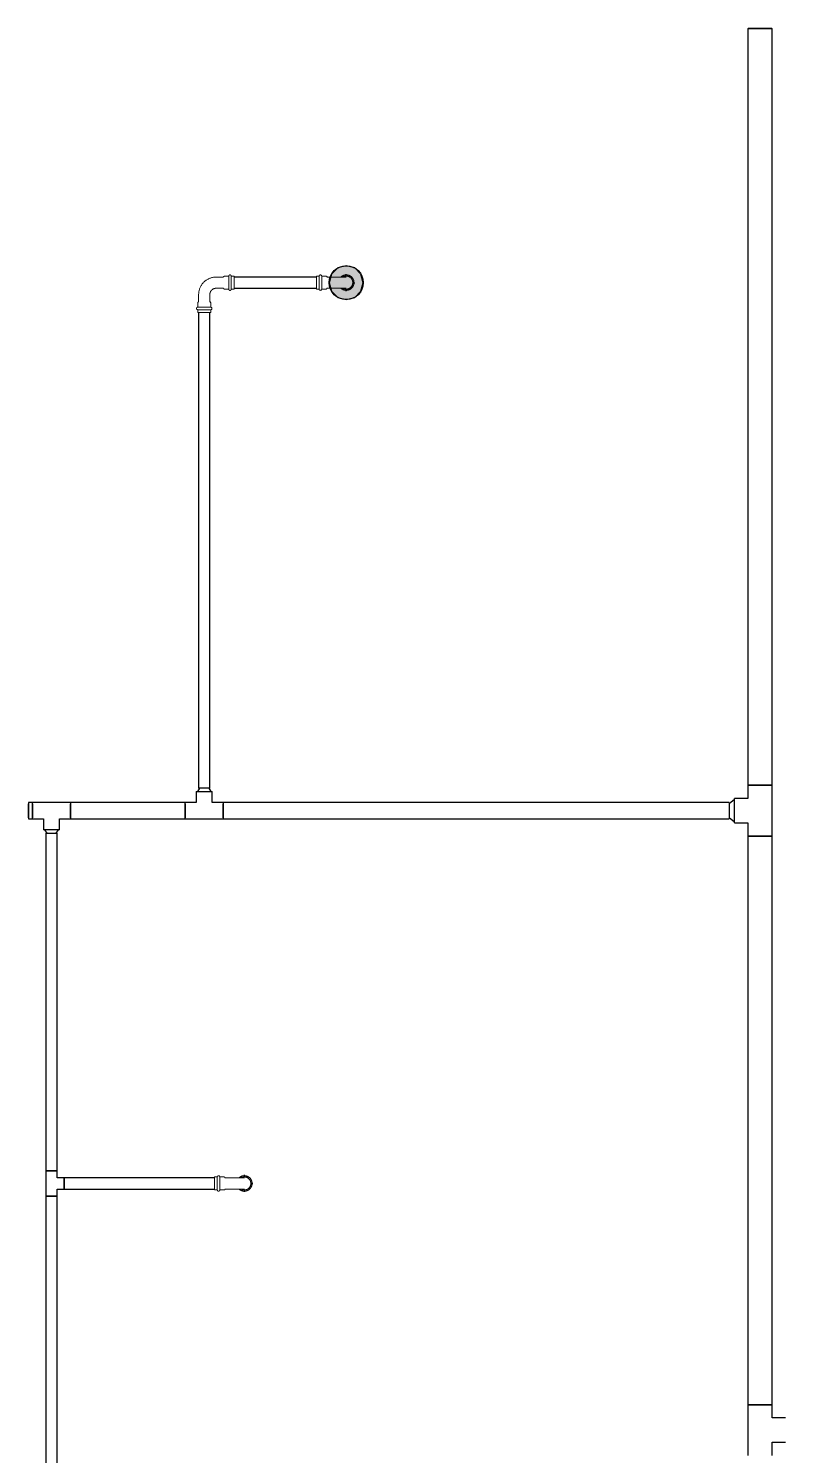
# Model space of a CAD drawing. Header units: inches. Extents: x -3327 to -1, y 8 to 1328.
# Drawn here: x -3155.1 to -3066, y 396.8 to 564.8 of the extents above; entities that cross this region are included whole.
import ezdxf

# ---------------------------------------------------------------- set-up
doc = ezdxf.new("R2010")
doc.units = ezdxf.units.IN
doc.header["$MEASUREMENT"] = 0
doc.layers.add('P-PIPE', color=3, linetype='Continuous', lineweight=9)
doc.layers.add('X - REF - FP', color=7, linetype='Continuous', true_color=0xb90000)

# ---------------------------------------------------------------- blocks, each defined once
blk = doc.blocks.new('Victaulic-VicPress316-Elbow 90-45deg Style P568_P571 - Standard-V2-SECOND LEVEL')
at = {"layer": 'P-PIPE'}
for p, q in [((-3203.7, 731.1), (-3203.7, 730.2)), ((-3202.39, 730.21), (-3202.39, 731.1)), ((-3203.81, 730.05), (-3203.81, 729.6)), ((-3203.05, 729.6), (-3203.81, 729.6)), ((-3203.81, 729.31), (-3203.81, 728.97)), ((-3203.05, 729.31), (-3203.81, 729.31)), ((-3202.28, 729.6), (-3203.05, 729.6)), ((-3202.28, 729.31), (-3203.05, 729.31)), ((-3202.28, 729.6), (-3202.28, 730.05)), ((-3202.28, 728.97), (-3202.28, 729.31)), ((-3203.81, 728.97), (-3203.05, 728.97)), ((-3203.05, 728.97), (-3202.28, 728.97))]:
    blk.add_line(p, q, dxfattribs=at)
at = {"layer": 'P-PIPE', "flags": 128}
for points in [[(-3203.05, 733.4), (-3203.08, 733.4), (-3203.12, 733.4), (-3203.16, 733.4), (-3203.19, 733.39), (-3203.23, 733.38), (-3203.26, 733.38), (-3203.3, 733.37), (-3203.33, 733.36), (-3203.37, 733.34), (-3203.4, 733.33), (-3203.43, 733.32), (-3203.47, 733.3), (-3203.5, 733.28), (-3203.53, 733.26), (-3203.56, 733.24), (-3203.59, 733.22), (-3203.62, 733.2), (-3203.65, 733.18), (-3203.67, 733.15), (-3203.7, 733.13), (-3203.73, 733.1), (-3203.75, 733.07), (-3203.77, 733.04), (-3203.79, 733.01), (-3203.81, 732.98), (-3203.83, 732.95), (-3203.85, 732.92), (-3203.87, 732.89), (-3203.88, 732.85), (-3203.9, 732.82), (-3203.91, 732.79), (-3203.92, 732.75), (-3203.93, 732.72), (-3203.94, 732.68), (-3203.94, 732.65), (-3203.95, 732.61), (-3203.95, 732.57), (-3203.96, 732.54), (-3203.96, 732.5), (-3203.96, 732.46), (-3203.96, 732.43), (-3203.95, 732.39), (-3203.95, 732.35), (-3203.94, 732.32), (-3203.93, 732.28), (-3203.93, 732.25), (-3203.91, 732.21), (-3203.9, 732.18), (-3203.89, 732.14), (-3203.88, 732.11), (-3203.86, 732.08), (-3203.84, 732.05), (-3203.82, 732.01), (-3203.8, 731.98), (-3203.78, 731.95), (-3203.76, 731.92), (-3203.74, 731.9), (-3203.71, 731.87)], [(-3203.05, 733.26), (-3203.08, 733.26), (-3203.11, 733.25), (-3203.14, 733.25), (-3203.17, 733.25), (-3203.2, 733.24), (-3203.23, 733.23), (-3203.26, 733.23), (-3203.29, 733.22), (-3203.32, 733.21), (-3203.34, 733.2), (-3203.37, 733.18), (-3203.4, 733.17), (-3203.43, 733.16), (-3203.45, 733.14), (-3203.48, 733.12), (-3203.5, 733.1), (-3203.53, 733.09), (-3203.55, 733.07), (-3203.57, 733.05), (-3203.6, 733.02), (-3203.62, 733), (-3203.64, 732.98), (-3203.66, 732.95), (-3203.67, 732.93), (-3203.69, 732.9), (-3203.71, 732.88), (-3203.72, 732.85), (-3203.74, 732.82), (-3203.75, 732.8), (-3203.76, 732.77), (-3203.77, 732.74), (-3203.78, 732.71), (-3203.79, 732.68), (-3203.8, 732.65), (-3203.8, 732.62), (-3203.81, 732.59), (-3203.81, 732.56), (-3203.81, 732.53), (-3203.81, 732.5), (-3203.81, 732.47), (-3203.81, 732.44), (-3203.81, 732.41), (-3203.8, 732.38), (-3203.8, 732.35), (-3203.79, 732.32), (-3203.78, 732.29), (-3203.78, 732.26), (-3203.77, 732.23), (-3203.76, 732.2), (-3203.74, 732.17), (-3203.73, 732.14), (-3203.72, 732.12), (-3203.7, 732.1)], [(-3203.7, 732.49), (-3203.7, 732.49), (-3203.7, 732.49), (-3203.7, 732.48), (-3203.7, 732.47), (-3203.7, 732.46), (-3203.7, 732.45), (-3203.7, 732.44), (-3203.7, 732.42), (-3203.7, 732.4), (-3203.7, 732.38), (-3203.7, 732.36), (-3203.7, 732.33), (-3203.7, 732.31), (-3203.7, 732.28), (-3203.7, 732.25), (-3203.7, 732.21), (-3203.7, 732.18), (-3203.7, 732.14), (-3203.7, 732.11), (-3203.7, 732.07), (-3203.7, 732.03), (-3203.7, 731.98), (-3203.7, 731.94), (-3203.7, 731.9), (-3203.7, 731.85), (-3203.7, 731.8), (-3203.7, 731.75), (-3203.7, 731.7), (-3203.7, 731.65), (-3203.7, 731.6), (-3203.7, 731.55), (-3203.7, 731.5), (-3203.7, 731.44), (-3203.7, 731.39), (-3203.7, 731.33), (-3203.7, 731.28), (-3203.7, 731.22), (-3203.7, 731.17), (-3203.7, 731.11), (-3203.7, 731.1)], [(-3202.39, 731.86), (-3202.37, 731.88), (-3202.34, 731.91), (-3202.32, 731.94), (-3202.3, 731.97), (-3202.28, 732), (-3202.26, 732.03), (-3202.24, 732.06), (-3202.23, 732.09), (-3202.21, 732.13), (-3202.2, 732.16), (-3202.18, 732.19), (-3202.17, 732.23), (-3202.16, 732.26), (-3202.15, 732.3), (-3202.15, 732.33), (-3202.14, 732.37), (-3202.14, 732.41), (-3202.14, 732.44), (-3202.13, 732.48), (-3202.13, 732.52), (-3202.14, 732.55), (-3202.14, 732.59), (-3202.14, 732.63), (-3202.15, 732.66), (-3202.16, 732.7), (-3202.17, 732.73), (-3202.18, 732.77), (-3202.19, 732.8), (-3202.2, 732.84), (-3202.22, 732.87), (-3202.23, 732.9), (-3202.25, 732.93), (-3202.27, 732.97), (-3202.29, 733), (-3202.31, 733.03), (-3202.33, 733.06), (-3202.35, 733.08), (-3202.38, 733.11), (-3202.4, 733.14), (-3202.43, 733.16), (-3202.46, 733.19), (-3202.49, 733.21), (-3202.51, 733.23), (-3202.55, 733.25), (-3202.58, 733.27), (-3202.61, 733.29), (-3202.64, 733.31), (-3202.67, 733.32), (-3202.71, 733.34), (-3202.74, 733.35), (-3202.78, 733.36), (-3202.81, 733.37), (-3202.85, 733.38), (-3202.88, 733.39), (-3202.92, 733.39), (-3202.95, 733.4), (-3202.99, 733.4), (-3203.03, 733.4), (-3203.05, 733.4)], [(-3202.39, 732.1), (-3202.37, 732.13), (-3202.36, 732.16), (-3202.34, 732.18), (-3202.33, 732.21), (-3202.32, 732.24), (-3202.31, 732.27), (-3202.3, 732.3), (-3202.3, 732.33), (-3202.29, 732.36), (-3202.29, 732.39), (-3202.28, 732.42), (-3202.28, 732.45), (-3202.28, 732.48), (-3202.28, 732.51), (-3202.28, 732.54), (-3202.28, 732.57), (-3202.29, 732.6), (-3202.29, 732.63), (-3202.3, 732.66), (-3202.31, 732.69), (-3202.32, 732.72), (-3202.33, 732.75), (-3202.34, 732.78), (-3202.35, 732.81), (-3202.36, 732.84), (-3202.38, 732.86), (-3202.39, 732.89), (-3202.41, 732.92), (-3202.43, 732.94), (-3202.44, 732.97), (-3202.46, 732.99), (-3202.48, 733.01), (-3202.51, 733.03), (-3202.53, 733.06), (-3202.55, 733.08), (-3202.58, 733.09), (-3202.6, 733.11), (-3202.62, 733.13), (-3202.65, 733.15), (-3202.68, 733.16), (-3202.7, 733.18), (-3202.73, 733.19), (-3202.76, 733.2), (-3202.79, 733.21), (-3202.82, 733.22), (-3202.85, 733.23), (-3202.88, 733.24), (-3202.91, 733.24), (-3202.94, 733.25), (-3202.97, 733.25), (-3203, 733.26), (-3203.03, 733.26), (-3203.05, 733.26)], [(-3202.39, 731.1), (-3202.39, 731.15), (-3202.39, 731.21), (-3202.39, 731.26), (-3202.39, 731.32), (-3202.39, 731.37), (-3202.39, 731.43), (-3202.39, 731.48), (-3202.39, 731.54), (-3202.39, 731.59), (-3202.39, 731.64), (-3202.39, 731.69), (-3202.39, 731.74), (-3202.39, 731.79), (-3202.39, 731.84), (-3202.39, 731.88), (-3202.39, 731.93), (-3202.39, 731.97), (-3202.39, 732.02), (-3202.39, 732.06), (-3202.39, 732.1), (-3202.39, 732.13), (-3202.39, 732.17), (-3202.39, 732.21), (-3202.39, 732.24), (-3202.39, 732.27), (-3202.39, 732.3), (-3202.39, 732.33), (-3202.39, 732.35), (-3202.39, 732.37), (-3202.39, 732.4), (-3202.39, 732.41), (-3202.39, 732.43), (-3202.39, 732.45), (-3202.39, 732.46), (-3202.39, 732.47), (-3202.39, 732.48), (-3202.39, 732.48), (-3202.39, 732.49), (-3202.39, 732.49), (-3202.39, 732.49)], [(-3203.81, 729.31), (-3203.82, 729.31), (-3203.82, 729.31), (-3203.83, 729.31), (-3203.84, 729.31), (-3203.84, 729.31), (-3203.85, 729.31), (-3203.85, 729.31), (-3203.86, 729.32), (-3203.86, 729.32), (-3203.87, 729.32), (-3203.87, 729.32), (-3203.88, 729.32), (-3203.88, 729.33), (-3203.89, 729.33), (-3203.89, 729.33), (-3203.9, 729.34), (-3203.9, 729.34), (-3203.91, 729.34), (-3203.91, 729.35), (-3203.92, 729.35), (-3203.92, 729.36), (-3203.92, 729.36), (-3203.93, 729.37), (-3203.93, 729.37), (-3203.93, 729.38), (-3203.94, 729.38), (-3203.94, 729.39), (-3203.94, 729.39), (-3203.95, 729.4), (-3203.95, 729.4), (-3203.95, 729.41), (-3203.95, 729.41), (-3203.95, 729.42), (-3203.95, 729.42), (-3203.96, 729.43), (-3203.96, 729.44), (-3203.96, 729.44), (-3203.96, 729.45), (-3203.96, 729.45), (-3203.96, 729.46), (-3203.96, 729.46), (-3203.96, 729.47), (-3203.96, 729.48), (-3203.96, 729.48), (-3203.95, 729.49), (-3203.95, 729.49), (-3203.95, 729.5), (-3203.95, 729.5), (-3203.95, 729.51), (-3203.94, 729.51), (-3203.94, 729.52), (-3203.94, 729.52), (-3203.94, 729.53), (-3203.93, 729.53), (-3203.93, 729.54), (-3203.93, 729.54), (-3203.92, 729.55), (-3203.92, 729.55), (-3203.92, 729.56), (-3203.91, 729.56), (-3203.91, 729.57), (-3203.9, 729.57), (-3203.9, 729.57), (-3203.89, 729.58), (-3203.89, 729.58), (-3203.88, 729.58), (-3203.88, 729.58), (-3203.87, 729.59), (-3203.87, 729.59), (-3203.86, 729.59), (-3203.86, 729.59), (-3203.85, 729.59), (-3203.84, 729.6), (-3203.84, 729.6), (-3203.83, 729.6), (-3203.83, 729.6), (-3203.82, 729.6), (-3203.82, 729.6), (-3203.81, 729.6)], [(-3203.81, 730.05), (-3203.81, 730.06), (-3203.81, 730.07), (-3203.81, 730.08), (-3203.81, 730.09), (-3203.81, 730.11), (-3203.8, 730.12), (-3203.8, 730.13), (-3203.8, 730.14), (-3203.8, 730.15), (-3203.79, 730.16), (-3203.79, 730.17), (-3203.78, 730.18), (-3203.78, 730.19), (-3203.77, 730.2), (-3203.76, 730.2), (-3203.76, 730.21), (-3203.75, 730.22), (-3203.74, 730.23), (-3203.74, 730.24), (-3203.73, 730.25), (-3203.72, 730.25), (-3203.71, 730.26), (-3203.71, 730.27), (-3203.7, 730.27)], [(-3203.05, 729.6), (-3203.08, 729.6), (-3203.11, 729.6), (-3203.14, 729.6), (-3203.17, 729.6), (-3203.2, 729.6), (-3203.23, 729.6), (-3203.26, 729.6), (-3203.29, 729.6), (-3203.32, 729.6), (-3203.34, 729.6), (-3203.37, 729.6), (-3203.4, 729.6), (-3203.43, 729.6), (-3203.45, 729.6), (-3203.48, 729.6), (-3203.5, 729.6), (-3203.53, 729.6), (-3203.55, 729.6), (-3203.57, 729.6), (-3203.6, 729.6), (-3203.62, 729.6), (-3203.64, 729.6), (-3203.66, 729.6), (-3203.67, 729.6), (-3203.69, 729.6), (-3203.71, 729.6), (-3203.72, 729.6), (-3203.74, 729.6), (-3203.75, 729.6), (-3203.76, 729.6), (-3203.77, 729.6), (-3203.78, 729.6), (-3203.79, 729.6), (-3203.8, 729.6), (-3203.8, 729.6), (-3203.81, 729.6), (-3203.81, 729.6), (-3203.81, 729.6), (-3203.81, 729.6), (-3203.81, 729.6)], [(-3203.81, 729.6), (-3203.81, 729.6), (-3203.81, 729.6), (-3203.81, 729.6), (-3203.8, 729.6), (-3203.8, 729.6), (-3203.79, 729.6), (-3203.78, 729.6), (-3203.77, 729.6)], [(-3203.77, 729.31), (-3203.78, 729.31), (-3203.79, 729.31), (-3203.8, 729.31), (-3203.8, 729.31), (-3203.81, 729.31), (-3203.81, 729.31), (-3203.81, 729.31), (-3203.81, 729.31), (-3203.81, 729.31)], [(-3203.81, 729.31), (-3203.81, 729.31), (-3203.81, 729.31), (-3203.81, 729.31), (-3203.8, 729.31), (-3203.8, 729.31), (-3203.79, 729.31), (-3203.78, 729.31), (-3203.77, 729.31), (-3203.76, 729.31), (-3203.75, 729.31), (-3203.74, 729.31), (-3203.73, 729.31), (-3203.71, 729.31), (-3203.7, 729.31), (-3203.68, 729.31), (-3203.66, 729.31), (-3203.64, 729.31), (-3203.62, 729.31), (-3203.6, 729.31), (-3203.58, 729.31), (-3203.56, 729.31), (-3203.53, 729.31), (-3203.51, 729.31), (-3203.49, 729.31), (-3203.46, 729.31), (-3203.43, 729.31), (-3203.41, 729.31), (-3203.38, 729.31), (-3203.35, 729.31), (-3203.32, 729.31), (-3203.29, 729.31), (-3203.27, 729.31), (-3203.24, 729.31), (-3203.21, 729.31), (-3203.18, 729.31), (-3203.15, 729.31), (-3203.12, 729.31), (-3203.08, 729.31), (-3203.05, 729.31), (-3203.05, 729.31)], [(-3202.28, 729.6), (-3202.28, 729.6), (-3202.28, 729.6), (-3202.29, 729.6), (-3202.29, 729.6), (-3202.29, 729.6), (-3202.3, 729.6), (-3202.31, 729.6), (-3202.32, 729.6), (-3202.33, 729.6), (-3202.34, 729.6), (-3202.35, 729.6), (-3202.37, 729.6), (-3202.38, 729.6), (-3202.4, 729.6), (-3202.41, 729.6), (-3202.43, 729.6), (-3202.45, 729.6), (-3202.47, 729.6), (-3202.49, 729.6), (-3202.51, 729.6), (-3202.53, 729.6), (-3202.56, 729.6), (-3202.58, 729.6), (-3202.61, 729.6), (-3202.63, 729.6), (-3202.66, 729.6), (-3202.68, 729.6), (-3202.71, 729.6), (-3202.74, 729.6), (-3202.77, 729.6), (-3202.8, 729.6), (-3202.83, 729.6), (-3202.86, 729.6), (-3202.89, 729.6), (-3202.92, 729.6), (-3202.95, 729.6), (-3202.98, 729.6), (-3203.01, 729.6), (-3203.04, 729.6), (-3203.05, 729.6)], [(-3203.05, 729.31), (-3203.02, 729.31), (-3202.98, 729.31), (-3202.95, 729.31), (-3202.92, 729.31), (-3202.89, 729.31), (-3202.86, 729.31), (-3202.83, 729.31), (-3202.8, 729.31), (-3202.78, 729.31), (-3202.75, 729.31), (-3202.72, 729.31), (-3202.69, 729.31), (-3202.67, 729.31), (-3202.64, 729.31), (-3202.61, 729.31), (-3202.59, 729.31), (-3202.56, 729.31), (-3202.54, 729.31), (-3202.52, 729.31), (-3202.5, 729.31), (-3202.48, 729.31), (-3202.46, 729.31), (-3202.44, 729.31), (-3202.42, 729.31), (-3202.4, 729.31), (-3202.39, 729.31), (-3202.37, 729.31), (-3202.36, 729.31), (-3202.34, 729.31), (-3202.33, 729.31), (-3202.32, 729.31), (-3202.31, 729.31), (-3202.3, 729.31), (-3202.3, 729.31), (-3202.29, 729.31), (-3202.29, 729.31), (-3202.28, 729.31), (-3202.28, 729.31), (-3202.28, 729.31), (-3202.28, 729.31)], [(-3202.39, 730.27), (-3202.38, 730.26), (-3202.37, 730.26), (-3202.36, 730.25), (-3202.36, 730.24), (-3202.35, 730.23), (-3202.34, 730.22), (-3202.33, 730.22), (-3202.33, 730.21), (-3202.32, 730.2), (-3202.32, 730.19), (-3202.31, 730.18), (-3202.31, 730.17), (-3202.3, 730.16), (-3202.3, 730.15), (-3202.29, 730.14), (-3202.29, 730.13), (-3202.29, 730.12), (-3202.29, 730.11), (-3202.28, 730.1), (-3202.28, 730.09), (-3202.28, 730.07), (-3202.28, 730.06), (-3202.28, 730.05), (-3202.28, 730.05)], [(-3202.32, 729.6), (-3202.31, 729.6), (-3202.3, 729.6), (-3202.3, 729.6), (-3202.29, 729.6), (-3202.29, 729.6), (-3202.28, 729.6), (-3202.28, 729.6), (-3202.28, 729.6), (-3202.28, 729.6)], [(-3202.28, 729.31), (-3202.28, 729.31), (-3202.28, 729.31), (-3202.29, 729.31), (-3202.29, 729.31), (-3202.29, 729.31), (-3202.3, 729.31), (-3202.31, 729.31), (-3202.32, 729.31)], [(-3202.28, 729.6), (-3202.27, 729.6), (-3202.27, 729.6), (-3202.26, 729.6), (-3202.26, 729.6), (-3202.25, 729.6), (-3202.24, 729.6), (-3202.24, 729.59), (-3202.23, 729.59), (-3202.23, 729.59), (-3202.22, 729.59), (-3202.22, 729.59), (-3202.21, 729.58), (-3202.21, 729.58), (-3202.2, 729.58), (-3202.2, 729.57), (-3202.19, 729.57), (-3202.19, 729.57), (-3202.18, 729.56), (-3202.18, 729.56), (-3202.18, 729.56), (-3202.17, 729.55), (-3202.17, 729.55), (-3202.16, 729.54), (-3202.16, 729.54), (-3202.16, 729.53), (-3202.15, 729.53), (-3202.15, 729.52), (-3202.15, 729.52), (-3202.15, 729.51), (-3202.14, 729.51), (-3202.14, 729.5), (-3202.14, 729.5), (-3202.14, 729.49), (-3202.14, 729.48), (-3202.14, 729.48), (-3202.14, 729.47), (-3202.13, 729.47), (-3202.13, 729.46), (-3202.13, 729.46), (-3202.13, 729.45), (-3202.13, 729.44), (-3202.13, 729.44), (-3202.14, 729.43), (-3202.14, 729.43), (-3202.14, 729.42), (-3202.14, 729.42), (-3202.14, 729.41), (-3202.14, 729.4), (-3202.14, 729.4), (-3202.15, 729.39), (-3202.15, 729.39), (-3202.15, 729.38), (-3202.16, 729.38), (-3202.16, 729.37), (-3202.16, 729.37), (-3202.17, 729.36), (-3202.17, 729.36), (-3202.17, 729.35), (-3202.18, 729.35), (-3202.18, 729.35), (-3202.19, 729.34), (-3202.19, 729.34), (-3202.19, 729.34), (-3202.2, 729.33), (-3202.2, 729.33), (-3202.21, 729.33), (-3202.21, 729.32), (-3202.22, 729.32), (-3202.23, 729.32), (-3202.23, 729.32), (-3202.24, 729.32), (-3202.24, 729.31), (-3202.25, 729.31), (-3202.25, 729.31), (-3202.26, 729.31), (-3202.26, 729.31), (-3202.27, 729.31), (-3202.28, 729.31), (-3202.28, 729.31)]]:
    blk.add_lwpolyline(points, dxfattribs=at)
blk = doc.blocks.new('Victaulic-VicPress316-Elbow 90-45deg Style P568_P571 - Standard-V1-SECOND LEVEL')
at = {"layer": 'P-PIPE'}
for p, q in [((-0.77, 3.52), (-0.77, 3.18)), ((0.77, 3.52), (-0.77, 3.52)), ((0.77, 3.18), (0.77, 3.52)), ((-0.77, 3.18), (0.77, 3.18)), ((-0.77, 2.89), (-0.77, 2.44)), ((-0.77, 2.89), (0.77, 2.89)), ((-0.66, 2.28), (-0.66, 1.39)), ((0.66, 1.39), (0.66, 2.28)), ((0.77, 2.44), (0.77, 2.89)), ((-3.18, 0.77), (-3.52, 0.77)), ((-3.52, 0.77), (-3.52, -0.77)), ((-3.18, -0.77), (-3.18, 0.77)), ((-2.44, 0.77), (-2.89, 0.77)), ((-2.89, -0.77), (-2.89, 0.77)), ((-1.39, 0.66), (-2.28, 0.66)), ((-3.52, -0.77), (-3.18, -0.77)), ((-2.89, -0.77), (-2.44, -0.77)), ((-2.28, -0.66), (-1.39, -0.66))]:
    blk.add_line(p, q, dxfattribs=at)
at = {"layer": 'P-PIPE', "flags": 128}
for points in [[(-0.77, 2.89), (-0.77, 2.89), (-0.78, 2.89), (-0.78, 2.89), (-0.79, 2.89), (-0.8, 2.89), (-0.8, 2.89), (-0.81, 2.9), (-0.81, 2.9), (-0.82, 2.9), (-0.82, 2.9), (-0.83, 2.9), (-0.83, 2.91), (-0.84, 2.91), (-0.84, 2.91), (-0.85, 2.92), (-0.85, 2.92), (-0.86, 2.92), (-0.86, 2.93), (-0.87, 2.93), (-0.87, 2.93), (-0.87, 2.94), (-0.88, 2.94), (-0.88, 2.95), (-0.89, 2.95), (-0.89, 2.96), (-0.89, 2.96), (-0.89, 2.97), (-0.9, 2.97), (-0.9, 2.98), (-0.9, 2.98), (-0.9, 2.99), (-0.91, 2.99), (-0.91, 3), (-0.91, 3.01), (-0.91, 3.01), (-0.91, 3.02), (-0.91, 3.02), (-0.91, 3.03), (-0.91, 3.03), (-0.91, 3.04), (-0.91, 3.05), (-0.91, 3.05), (-0.91, 3.06), (-0.91, 3.06), (-0.91, 3.07), (-0.91, 3.07), (-0.91, 3.08), (-0.9, 3.09), (-0.9, 3.09), (-0.9, 3.1), (-0.9, 3.1), (-0.89, 3.11), (-0.89, 3.11), (-0.89, 3.12), (-0.88, 3.12), (-0.88, 3.13), (-0.88, 3.13), (-0.87, 3.14), (-0.87, 3.14), (-0.86, 3.14), (-0.86, 3.15), (-0.86, 3.15), (-0.85, 3.15), (-0.85, 3.16), (-0.84, 3.16), (-0.84, 3.16), (-0.83, 3.17), (-0.83, 3.17), (-0.82, 3.17), (-0.82, 3.17), (-0.81, 3.17), (-0.8, 3.18), (-0.8, 3.18), (-0.79, 3.18), (-0.79, 3.18), (-0.78, 3.18), (-0.78, 3.18), (-0.77, 3.18), (-0.77, 3.18)], [(0.77, 3.18), (0.77, 3.18), (0.76, 3.18), (0.76, 3.18), (0.76, 3.18), (0.75, 3.18), (0.74, 3.18), (0.74, 3.18), (0.73, 3.18), (0.72, 3.18), (0.71, 3.18), (0.69, 3.18), (0.68, 3.18), (0.67, 3.18), (0.65, 3.18), (0.63, 3.18), (0.61, 3.18), (0.6, 3.18), (0.58, 3.18), (0.56, 3.18), (0.53, 3.18), (0.51, 3.18), (0.49, 3.18), (0.46, 3.18), (0.44, 3.18), (0.41, 3.18), (0.39, 3.18), (0.36, 3.18), (0.33, 3.18), (0.31, 3.18), (0.28, 3.18), (0.25, 3.18), (0.22, 3.18), (0.19, 3.18), (0.16, 3.18), (0.13, 3.18), (0.1, 3.18), (0.07, 3.18), (0.04, 3.18), (0.01, 3.18), (-0.02, 3.18), (-0.05, 3.18), (-0.08, 3.18), (-0.11, 3.18), (-0.14, 3.18), (-0.17, 3.18), (-0.2, 3.18), (-0.23, 3.18), (-0.26, 3.18), (-0.29, 3.18), (-0.32, 3.18), (-0.35, 3.18), (-0.37, 3.18), (-0.4, 3.18), (-0.43, 3.18), (-0.45, 3.18), (-0.48, 3.18), (-0.5, 3.18), (-0.52, 3.18), (-0.54, 3.18), (-0.57, 3.18), (-0.59, 3.18), (-0.6, 3.18), (-0.62, 3.18), (-0.64, 3.18), (-0.66, 3.18), (-0.67, 3.18), (-0.69, 3.18), (-0.7, 3.18), (-0.71, 3.18), (-0.72, 3.18), (-0.73, 3.18), (-0.74, 3.18), (-0.75, 3.18), (-0.75, 3.18), (-0.76, 3.18), (-0.76, 3.18), (-0.77, 3.18), (-0.77, 3.18), (-0.77, 3.18)], [(-0.77, 3.18), (-0.77, 3.18), (-0.76, 3.18), (-0.76, 3.18), (-0.76, 3.18), (-0.75, 3.18), (-0.74, 3.18), (-0.74, 3.18), (-0.73, 3.18)], [(-0.77, 2.89), (-0.77, 2.89), (-0.76, 2.89), (-0.76, 2.89), (-0.76, 2.89), (-0.75, 2.89), (-0.74, 2.89), (-0.74, 2.89), (-0.73, 2.89), (-0.72, 2.89), (-0.71, 2.89), (-0.69, 2.89), (-0.68, 2.89), (-0.67, 2.89), (-0.65, 2.89), (-0.63, 2.89), (-0.61, 2.89), (-0.6, 2.89), (-0.58, 2.89), (-0.56, 2.89), (-0.53, 2.89), (-0.51, 2.89), (-0.49, 2.89), (-0.46, 2.89), (-0.44, 2.89), (-0.41, 2.89), (-0.39, 2.89), (-0.36, 2.89), (-0.33, 2.89), (-0.31, 2.89), (-0.28, 2.89), (-0.25, 2.89), (-0.22, 2.89), (-0.19, 2.89), (-0.16, 2.89), (-0.13, 2.89), (-0.1, 2.89), (-0.07, 2.89), (-0.04, 2.89), (-0.01, 2.89), (0.02, 2.89), (0.05, 2.89), (0.08, 2.89), (0.11, 2.89), (0.14, 2.89), (0.17, 2.89), (0.2, 2.89), (0.23, 2.89), (0.26, 2.89), (0.29, 2.89), (0.32, 2.89), (0.35, 2.89), (0.37, 2.89), (0.4, 2.89), (0.43, 2.89), (0.45, 2.89), (0.48, 2.89), (0.5, 2.89), (0.52, 2.89), (0.54, 2.89), (0.57, 2.89), (0.59, 2.89), (0.6, 2.89), (0.62, 2.89), (0.64, 2.89), (0.66, 2.89), (0.67, 2.89), (0.69, 2.89), (0.7, 2.89), (0.71, 2.89), (0.72, 2.89), (0.73, 2.89), (0.74, 2.89), (0.75, 2.89), (0.75, 2.89), (0.76, 2.89), (0.76, 2.89), (0.77, 2.89), (0.77, 2.89), (0.77, 2.89)], [(-0.72, 2.89), (-0.73, 2.89), (-0.74, 2.89), (-0.75, 2.89), (-0.75, 2.89), (-0.76, 2.89), (-0.76, 2.89), (-0.77, 2.89), (-0.77, 2.89), (-0.77, 2.89)], [(-0.66, 2.22), (-0.67, 2.23), (-0.67, 2.23), (-0.68, 2.24), (-0.69, 2.25), (-0.7, 2.26), (-0.7, 2.27), (-0.71, 2.27), (-0.72, 2.28), (-0.72, 2.29), (-0.73, 2.3), (-0.73, 2.31), (-0.74, 2.32), (-0.74, 2.33), (-0.75, 2.34), (-0.75, 2.35), (-0.76, 2.36), (-0.76, 2.37), (-0.76, 2.38), (-0.76, 2.39), (-0.76, 2.4), (-0.77, 2.42), (-0.77, 2.43), (-0.77, 2.44), (-0.77, 2.44)], [(0.77, 2.44), (0.77, 2.43), (0.77, 2.42), (0.76, 2.41), (0.76, 2.4), (0.76, 2.38), (0.76, 2.37), (0.76, 2.36), (0.75, 2.35), (0.75, 2.34), (0.74, 2.33), (0.74, 2.32), (0.74, 2.31), (0.73, 2.3), (0.72, 2.29), (0.72, 2.29), (0.71, 2.28), (0.71, 2.27), (0.7, 2.26), (0.69, 2.25), (0.68, 2.24), (0.68, 2.24), (0.67, 2.23), (0.66, 2.22), (0.66, 2.22)], [(0.72, 3.18), (0.73, 3.18), (0.74, 3.18), (0.75, 3.18), (0.75, 3.18), (0.76, 3.18), (0.76, 3.18), (0.77, 3.18), (0.77, 3.18), (0.77, 3.18)], [(0.77, 2.89), (0.77, 2.89), (0.76, 2.89), (0.76, 2.89), (0.76, 2.89), (0.75, 2.89), (0.74, 2.89), (0.74, 2.89), (0.73, 2.89)], [(0.77, 3.18), (0.77, 3.18), (0.78, 3.18), (0.78, 3.18), (0.79, 3.18), (0.8, 3.18), (0.8, 3.18), (0.81, 3.18), (0.81, 3.17), (0.82, 3.17), (0.82, 3.17), (0.83, 3.17), (0.83, 3.17), (0.84, 3.16), (0.84, 3.16), (0.85, 3.16), (0.85, 3.15), (0.86, 3.15), (0.86, 3.15), (0.87, 3.14), (0.87, 3.14), (0.87, 3.13), (0.88, 3.13), (0.88, 3.12), (0.89, 3.12), (0.89, 3.11), (0.89, 3.11), (0.89, 3.1), (0.9, 3.1), (0.9, 3.09), (0.9, 3.09), (0.9, 3.08), (0.91, 3.08), (0.91, 3.07), (0.91, 3.07), (0.91, 3.06), (0.91, 3.05), (0.91, 3.05), (0.91, 3.04), (0.91, 3.04), (0.91, 3.03), (0.91, 3.03), (0.91, 3.02), (0.91, 3.01), (0.91, 3.01), (0.91, 3), (0.91, 3), (0.91, 2.99), (0.9, 2.99), (0.9, 2.98), (0.9, 2.98), (0.9, 2.97), (0.89, 2.97), (0.89, 2.96), (0.89, 2.96), (0.88, 2.95), (0.88, 2.95), (0.88, 2.94), (0.87, 2.94), (0.87, 2.93), (0.86, 2.93), (0.86, 2.92), (0.86, 2.92), (0.85, 2.92), (0.85, 2.91), (0.84, 2.91), (0.84, 2.91), (0.83, 2.91), (0.83, 2.9), (0.82, 2.9), (0.82, 2.9), (0.81, 2.9), (0.8, 2.9), (0.8, 2.89), (0.79, 2.89), (0.79, 2.89), (0.78, 2.89), (0.78, 2.89), (0.77, 2.89), (0.77, 2.89)], [(-3.18, 0.77), (-3.18, 0.77), (-3.18, 0.78), (-3.18, 0.78), (-3.18, 0.79), (-3.18, 0.8), (-3.18, 0.8), (-3.18, 0.81), (-3.17, 0.81), (-3.17, 0.82), (-3.17, 0.82), (-3.17, 0.83), (-3.17, 0.83), (-3.16, 0.84), (-3.16, 0.84), (-3.16, 0.85), (-3.15, 0.85), (-3.15, 0.86), (-3.15, 0.86), (-3.14, 0.87), (-3.14, 0.87), (-3.13, 0.87), (-3.13, 0.88), (-3.12, 0.88), (-3.12, 0.89), (-3.11, 0.89), (-3.11, 0.89), (-3.1, 0.89), (-3.1, 0.9), (-3.09, 0.9), (-3.09, 0.9), (-3.08, 0.9), (-3.08, 0.91), (-3.07, 0.91), (-3.07, 0.91), (-3.06, 0.91), (-3.05, 0.91), (-3.05, 0.91), (-3.04, 0.91), (-3.04, 0.91), (-3.03, 0.91), (-3.03, 0.91), (-3.02, 0.91), (-3.01, 0.91), (-3.01, 0.91), (-3, 0.91), (-3, 0.91), (-2.99, 0.91), (-2.99, 0.9), (-2.98, 0.9), (-2.98, 0.9), (-2.97, 0.9), (-2.97, 0.89), (-2.96, 0.89), (-2.96, 0.89), (-2.95, 0.88), (-2.95, 0.88), (-2.94, 0.88), (-2.94, 0.87), (-2.93, 0.87), (-2.93, 0.86), (-2.92, 0.86), (-2.92, 0.86), (-2.92, 0.85), (-2.91, 0.85), (-2.91, 0.84), (-2.91, 0.84), (-2.91, 0.83), (-2.9, 0.83), (-2.9, 0.82), (-2.9, 0.82), (-2.9, 0.81), (-2.9, 0.8), (-2.89, 0.8), (-2.89, 0.79), (-2.89, 0.79), (-2.89, 0.78), (-2.89, 0.78), (-2.89, 0.77), (-2.89, 0.77)], [(-3.18, 0.77), (-3.18, 0.77), (-3.18, 0.76), (-3.18, 0.76), (-3.18, 0.76), (-3.18, 0.75), (-3.18, 0.74), (-3.18, 0.74), (-3.18, 0.73), (-3.18, 0.72), (-3.18, 0.71), (-3.18, 0.69), (-3.18, 0.68), (-3.18, 0.67), (-3.18, 0.65), (-3.18, 0.63), (-3.18, 0.61), (-3.18, 0.6), (-3.18, 0.58), (-3.18, 0.56), (-3.18, 0.53), (-3.18, 0.51), (-3.18, 0.49), (-3.18, 0.46), (-3.18, 0.44), (-3.18, 0.41), (-3.18, 0.39), (-3.18, 0.36), (-3.18, 0.33), (-3.18, 0.31), (-3.18, 0.28), (-3.18, 0.25), (-3.18, 0.22), (-3.18, 0.19), (-3.18, 0.16), (-3.18, 0.13), (-3.18, 0.1), (-3.18, 0.07), (-3.18, 0.04), (-3.18, 0.01), (-3.18, -0.02), (-3.18, -0.05), (-3.18, -0.08), (-3.18, -0.11), (-3.18, -0.14), (-3.18, -0.17), (-3.18, -0.2), (-3.18, -0.23), (-3.18, -0.26), (-3.18, -0.29), (-3.18, -0.32), (-3.18, -0.35), (-3.18, -0.37), (-3.18, -0.4), (-3.18, -0.43), (-3.18, -0.45), (-3.18, -0.48), (-3.18, -0.5), (-3.18, -0.52), (-3.18, -0.54), (-3.18, -0.57), (-3.18, -0.59), (-3.18, -0.6), (-3.18, -0.62), (-3.18, -0.64), (-3.18, -0.66), (-3.18, -0.67), (-3.18, -0.69), (-3.18, -0.7), (-3.18, -0.71), (-3.18, -0.72), (-3.18, -0.73), (-3.18, -0.74), (-3.18, -0.75), (-3.18, -0.75), (-3.18, -0.76), (-3.18, -0.76), (-3.18, -0.77), (-3.18, -0.77), (-3.18, -0.77)], [(-3.18, 0.72), (-3.18, 0.73), (-3.18, 0.74), (-3.18, 0.75), (-3.18, 0.75), (-3.18, 0.76), (-3.18, 0.76), (-3.18, 0.77), (-3.18, 0.77), (-3.18, 0.77)], [(-2.89, -0.77), (-2.89, -0.77), (-2.89, -0.76), (-2.89, -0.76), (-2.89, -0.76), (-2.89, -0.75), (-2.89, -0.74), (-2.89, -0.74), (-2.89, -0.73), (-2.89, -0.72), (-2.89, -0.71), (-2.89, -0.69), (-2.89, -0.68), (-2.89, -0.67), (-2.89, -0.65), (-2.89, -0.63), (-2.89, -0.61), (-2.89, -0.6), (-2.89, -0.58), (-2.89, -0.56), (-2.89, -0.53), (-2.89, -0.51), (-2.89, -0.49), (-2.89, -0.46), (-2.89, -0.44), (-2.89, -0.41), (-2.89, -0.39), (-2.89, -0.36), (-2.89, -0.33), (-2.89, -0.31), (-2.89, -0.28), (-2.89, -0.25), (-2.89, -0.22), (-2.89, -0.19), (-2.89, -0.16), (-2.89, -0.13), (-2.89, -0.1), (-2.89, -0.07), (-2.89, -0.04), (-2.89, -0.01), (-2.89, 0.02), (-2.89, 0.05), (-2.89, 0.08), (-2.89, 0.11), (-2.89, 0.14), (-2.89, 0.17), (-2.89, 0.2), (-2.89, 0.23), (-2.89, 0.26), (-2.89, 0.29), (-2.89, 0.32), (-2.89, 0.35), (-2.89, 0.37), (-2.89, 0.4), (-2.89, 0.43), (-2.89, 0.45), (-2.89, 0.48), (-2.89, 0.5), (-2.89, 0.52), (-2.89, 0.54), (-2.89, 0.57), (-2.89, 0.59), (-2.89, 0.6), (-2.89, 0.62), (-2.89, 0.64), (-2.89, 0.66), (-2.89, 0.67), (-2.89, 0.69), (-2.89, 0.7), (-2.89, 0.71), (-2.89, 0.72), (-2.89, 0.73), (-2.89, 0.74), (-2.89, 0.75), (-2.89, 0.75), (-2.89, 0.76), (-2.89, 0.76), (-2.89, 0.77), (-2.89, 0.77), (-2.89, 0.77)], [(-2.89, 0.77), (-2.89, 0.77), (-2.89, 0.76), (-2.89, 0.76), (-2.89, 0.76), (-2.89, 0.75), (-2.89, 0.74), (-2.89, 0.74), (-2.89, 0.73)], [(-2.44, 0.77), (-2.43, 0.77), (-2.42, 0.77), (-2.41, 0.76), (-2.4, 0.76), (-2.38, 0.76), (-2.37, 0.76), (-2.36, 0.76), (-2.35, 0.75), (-2.34, 0.75), (-2.33, 0.74), (-2.32, 0.74), (-2.31, 0.74), (-2.3, 0.73), (-2.29, 0.72), (-2.29, 0.72), (-2.28, 0.71), (-2.27, 0.71), (-2.26, 0.7), (-2.25, 0.69), (-2.24, 0.68), (-2.24, 0.68), (-2.23, 0.67), (-2.22, 0.66), (-2.22, 0.66)], [(-0.66, 1.39), (-0.66, 1.36), (-0.66, 1.33), (-0.66, 1.3), (-0.67, 1.28), (-0.67, 1.25), (-0.68, 1.22), (-0.69, 1.19), (-0.69, 1.16), (-0.7, 1.13), (-0.72, 1.11), (-0.73, 1.08), (-0.74, 1.05), (-0.75, 1.03), (-0.77, 1), (-0.79, 0.98), (-0.8, 0.95), (-0.82, 0.93), (-0.84, 0.91), (-0.86, 0.89), (-0.88, 0.87), (-0.9, 0.85), (-0.92, 0.83), (-0.95, 0.81), (-0.97, 0.79), (-1, 0.77), (-1.02, 0.76), (-1.05, 0.74), (-1.07, 0.73), (-1.1, 0.72), (-1.13, 0.71), (-1.15, 0.7), (-1.18, 0.69), (-1.21, 0.68), (-1.24, 0.67), (-1.27, 0.67), (-1.3, 0.66), (-1.33, 0.66), (-1.36, 0.66), (-1.39, 0.66), (-1.39, 0.66)], [(-1.39, -0.66), (-1.31, -0.66), (-1.23, -0.65), (-1.15, -0.64), (-1.07, -0.63), (-0.99, -0.62), (-0.91, -0.6), (-0.83, -0.58), (-0.75, -0.55), (-0.67, -0.53), (-0.59, -0.5), (-0.52, -0.46), (-0.45, -0.43), (-0.37, -0.39), (-0.3, -0.34), (-0.24, -0.3), (-0.17, -0.25), (-0.1, -0.2), (-0.04, -0.15), (0.02, -0.09), (0.08, -0.04), (0.13, 0.02), (0.19, 0.09), (0.24, 0.15), (0.29, 0.22), (0.33, 0.29), (0.38, 0.35), (0.42, 0.43), (0.45, 0.5), (0.49, 0.57), (0.52, 0.65), (0.55, 0.73), (0.57, 0.81), (0.59, 0.88), (0.61, 0.96), (0.63, 1.04), (0.64, 1.13), (0.65, 1.21), (0.65, 1.29), (0.66, 1.37), (0.66, 1.39)], [(-3.18, -0.77), (-3.18, -0.77), (-3.18, -0.76), (-3.18, -0.76), (-3.18, -0.76), (-3.18, -0.75), (-3.18, -0.74), (-3.18, -0.74), (-3.18, -0.73)], [(-2.89, -0.77), (-2.89, -0.77), (-2.89, -0.78), (-2.89, -0.78), (-2.89, -0.79), (-2.89, -0.8), (-2.89, -0.8), (-2.9, -0.81), (-2.9, -0.81), (-2.9, -0.82), (-2.9, -0.82), (-2.9, -0.83), (-2.91, -0.83), (-2.91, -0.84), (-2.91, -0.84), (-2.92, -0.85), (-2.92, -0.85), (-2.92, -0.86), (-2.93, -0.86), (-2.93, -0.87), (-2.93, -0.87), (-2.94, -0.87), (-2.94, -0.88), (-2.95, -0.88), (-2.95, -0.89), (-2.96, -0.89), (-2.96, -0.89), (-2.97, -0.89), (-2.97, -0.9), (-2.98, -0.9), (-2.98, -0.9), (-2.99, -0.9), (-2.99, -0.91), (-3, -0.91), (-3.01, -0.91), (-3.01, -0.91), (-3.02, -0.91), (-3.02, -0.91), (-3.03, -0.91), (-3.03, -0.91), (-3.04, -0.91), (-3.05, -0.91), (-3.05, -0.91), (-3.06, -0.91), (-3.06, -0.91), (-3.07, -0.91), (-3.07, -0.91), (-3.08, -0.91), (-3.09, -0.9), (-3.09, -0.9), (-3.1, -0.9), (-3.1, -0.9), (-3.11, -0.89), (-3.11, -0.89), (-3.12, -0.89), (-3.12, -0.88), (-3.13, -0.88), (-3.13, -0.88), (-3.14, -0.87), (-3.14, -0.87), (-3.14, -0.86), (-3.15, -0.86), (-3.15, -0.86), (-3.15, -0.85), (-3.16, -0.85), (-3.16, -0.84), (-3.16, -0.84), (-3.17, -0.83), (-3.17, -0.83), (-3.17, -0.82), (-3.17, -0.82), (-3.17, -0.81), (-3.18, -0.8), (-3.18, -0.8), (-3.18, -0.79), (-3.18, -0.79), (-3.18, -0.78), (-3.18, -0.78), (-3.18, -0.77), (-3.18, -0.77)], [(-2.89, -0.72), (-2.89, -0.73), (-2.89, -0.74), (-2.89, -0.75), (-2.89, -0.75), (-2.89, -0.76), (-2.89, -0.76), (-2.89, -0.77), (-2.89, -0.77), (-2.89, -0.77)], [(-2.22, -0.66), (-2.23, -0.67), (-2.23, -0.67), (-2.24, -0.68), (-2.25, -0.69), (-2.26, -0.7), (-2.27, -0.7), (-2.27, -0.71), (-2.28, -0.72), (-2.29, -0.72), (-2.3, -0.73), (-2.31, -0.73), (-2.32, -0.74), (-2.33, -0.74), (-2.34, -0.75), (-2.35, -0.75), (-2.36, -0.76), (-2.37, -0.76), (-2.38, -0.76), (-2.39, -0.76), (-2.4, -0.76), (-2.42, -0.77), (-2.43, -0.77), (-2.44, -0.77), (-2.44, -0.77)]]:
    blk.add_lwpolyline(points, dxfattribs=at)

msp = doc.modelspace()

# ---------------------------------------------------------------- hatches: boundary and pattern name
at = {"layer": 'X - REF - FP'}
h = msp.add_hatch(color=256, dxfattribs=at)
edge = h.paths.add_edge_path(flags=0)
edge.add_arc((-3117.72, 534.83), 2, 0, 360)
msp.add_hatch(color=256, dxfattribs=at).paths.add_polyline_path([(-3117.72, 532.83), (-3116.72, 533.1), (-3115.99, 533.83), (-3115.72, 534.83), (-3115.99, 535.83), (-3116.72, 536.57), (-3117.72, 536.83), (-3118.72, 536.57), (-3119.45, 535.83), (-3119.72, 534.83), (-3119.45, 533.83), (-3118.72, 533.1)], flags=0)

# ---------------------------------------------------------------- linework, layer by layer
for p, q in [((-3070.43, 564.75), (-3070.43, 475.66)), ((-3070.43, 564.75), (-3068.28, 564.75)), ((-3070.24, 564.75), (-3070.39, 564.75)), ((-3070.01, 564.75), (-3070.24, 564.75)), ((-3069.72, 564.75), (-3070.01, 564.75)), ((-3069.37, 564.75), (-3069.72, 564.75)), ((-3068.63, 564.75), (-3069.37, 564.75)), ((-3068.28, 564.75), (-3068.63, 564.75)), ((-3067.98, 564.75), (-3068.28, 564.75)), ((-3068.28, 564.75), (-3067.56, 564.75)), ((-3067.75, 564.75), (-3067.98, 564.75)), ((-3067.61, 564.75), (-3067.75, 564.75)), ((-3067.56, 475.66), (-3067.56, 564.75)), ((-3118.72, 536.57), (-3119.45, 535.83)), ((-3117.72, 536.83), (-3118.72, 536.57)), ((-3116.72, 536.57), (-3117.72, 536.83)), ((-3115.99, 535.83), (-3116.72, 536.57)), ((-3121.24, 535.49), (-3130.92, 535.49)), ((-3119.45, 535.83), (-3119.72, 534.83)), ((-3119.72, 534.83), (-3119.45, 533.83)), ((-3117.72, 535.57), (-3117.72, 535.83)), ((-3116.98, 534.83), (-3116.72, 534.83)), ((-3115.72, 534.83), (-3115.99, 535.83)), ((-3115.99, 533.83), (-3115.72, 534.83)), ((-3130.92, 534.18), (-3121.24, 534.18)), ((-3119.45, 533.83), (-3118.72, 533.1)), ((-3118.72, 533.1), (-3117.72, 532.83)), ((-3117.72, 533.83), (-3117.72, 534.1)), ((-3117.72, 532.83), (-3116.72, 533.1)), ((-3116.72, 533.1), (-3115.99, 533.83)), ((-3135.1, 531.31), (-3135.1, 475.31)), ((-3133.78, 475.31), (-3133.78, 531.31)), ((-3069.72, 475.66), (-3070.43, 475.66)), ((-3070.43, 475.66), (-3070.43, 474.1)), ((-3070.39, 475.66), (-3070.24, 475.66)), ((-3070.24, 475.66), (-3070.01, 475.66)), ((-3070.01, 475.66), (-3069.72, 475.66)), ((-3067.56, 475.66), (-3069.72, 475.66)), ((-3069.72, 475.66), (-3069.37, 475.66)), ((-3069.37, 475.66), (-3068.63, 475.66)), ((-3068.63, 475.66), (-3068.28, 475.66)), ((-3068.28, 475.66), (-3067.98, 475.66)), ((-3067.98, 475.66), (-3067.75, 475.66)), ((-3067.75, 475.66), (-3067.61, 475.66)), ((-3067.56, 469.67), (-3067.56, 475.66)), ((-3135.39, 474.91), (-3135.39, 473.61)), ((-3135.39, 474.91), (-3133.49, 474.91)), ((-3135, 475.31), (-3135.25, 474.91)), ((-3133.78, 475.31), (-3135.1, 475.31)), ((-3133.63, 474.91), (-3133.88, 475.31)), ((-3133.49, 473.61), (-3133.49, 474.91)), ((-3071.99, 473.98), (-3072.65, 473.48)), ((-3070.43, 474.1), (-3071.99, 474.1)), ((-3071.99, 471.23), (-3071.99, 474.1)), ((-3154.66, 473.61), (-3155.13, 473.61)), ((-3155.13, 473.61), (-3155.13, 471.71)), ((-3155.13, 473.34), (-3155.13, 473.49)), ((-3155.13, 473.14), (-3155.13, 473.34)), ((-3155.13, 472.91), (-3155.13, 473.14)), ((-3155.13, 472.42), (-3155.13, 472.91)), ((-3155.13, 472.19), (-3155.13, 472.42)), ((-3155.13, 471.99), (-3155.13, 472.19)), ((-3150.18, 473.61), (-3154.66, 473.61)), ((-3154.66, 471.71), (-3154.66, 473.61)), ((-3154.66, 473.49), (-3154.66, 473.34)), ((-3154.66, 473.34), (-3154.66, 473.14)), ((-3154.66, 473.14), (-3154.66, 472.91)), ((-3154.66, 472.91), (-3154.66, 472.42)), ((-3154.66, 472.42), (-3154.66, 472.19)), ((-3154.66, 472.19), (-3154.66, 471.99)), ((-3150.18, 473.61), (-3150.18, 471.71)), ((-3136.68, 473.61), (-3150.18, 473.61)), ((-3150.18, 473.34), (-3150.18, 473.49)), ((-3150.18, 473.14), (-3150.18, 473.34)), ((-3150.18, 472.91), (-3150.18, 473.14)), ((-3150.18, 472.42), (-3150.18, 472.91)), ((-3150.18, 472.19), (-3150.18, 472.42)), ((-3150.18, 471.99), (-3150.18, 472.19)), ((-3135.39, 473.61), (-3136.68, 473.61)), ((-3136.68, 471.71), (-3136.68, 473.61)), ((-3136.68, 473.49), (-3136.68, 473.34)), ((-3136.68, 473.34), (-3136.68, 473.14)), ((-3136.68, 473.14), (-3136.68, 472.91)), ((-3136.68, 472.91), (-3136.68, 472.42)), ((-3136.68, 472.42), (-3136.68, 472.19)), ((-3136.68, 472.19), (-3136.68, 471.99)), ((-3132.2, 473.61), (-3133.49, 473.61)), ((-3132.2, 473.61), (-3132.2, 471.71)), ((-3072.65, 473.61), (-3132.2, 473.61)), ((-3132.2, 473.34), (-3132.2, 473.49)), ((-3132.2, 473.14), (-3132.2, 473.34)), ((-3132.2, 472.91), (-3132.2, 473.14)), ((-3132.2, 472.42), (-3132.2, 472.91)), ((-3132.2, 472.19), (-3132.2, 472.42)), ((-3132.2, 471.99), (-3132.2, 472.19)), ((-3072.65, 473.61), (-3072.65, 471.71)), ((-3155.13, 471.84), (-3155.13, 471.99)), ((-3155.13, 471.71), (-3154.66, 471.71)), ((-3154.66, 471.99), (-3154.66, 471.84)), ((-3154.66, 471.71), (-3153.37, 471.71)), ((-3153.37, 471.71), (-3153.37, 470.42)), ((-3151.47, 470.42), (-3153.37, 470.42)), ((-3153.23, 470.42), (-3152.98, 470.01)), ((-3151.86, 470.01), (-3151.61, 470.42)), ((-3151.47, 471.71), (-3150.18, 471.71)), ((-3151.47, 470.42), (-3151.47, 471.71)), ((-3150.18, 471.84), (-3150.18, 471.99)), ((-3150.18, 471.71), (-3136.68, 471.71)), ((-3136.68, 471.99), (-3136.68, 471.84)), ((-3136.68, 471.71), (-3132.2, 471.71)), ((-3132.2, 471.84), (-3132.2, 471.99)), ((-3132.2, 471.71), (-3072.65, 471.71)), ((-3072.65, 471.85), (-3071.99, 471.35)), ((-3071.99, 471.23), (-3070.43, 471.23)), ((-3070.43, 471.23), (-3070.43, 469.67)), ((-3153.08, 470.01), (-3153.08, 430.28)), ((-3153.08, 470.01), (-3151.76, 470.01)), ((-3151.76, 430.28), (-3151.76, 470.01)), ((-3070.43, 469.67), (-3070.43, 402.73)), ((-3070.43, 469.67), (-3069.72, 469.67)), ((-3070.24, 469.67), (-3070.39, 469.67)), ((-3070.01, 469.67), (-3070.24, 469.67)), ((-3069.72, 469.67), (-3070.01, 469.67)), ((-3069.37, 469.67), (-3069.72, 469.67)), ((-3069.72, 469.67), (-3067.56, 469.67)), ((-3068.63, 469.67), (-3069.37, 469.67)), ((-3068.28, 469.67), (-3068.63, 469.67)), ((-3067.98, 469.67), (-3068.28, 469.67)), ((-3067.75, 469.67), (-3067.98, 469.67)), ((-3067.61, 469.67), (-3067.75, 469.67)), ((-3067.56, 402.73), (-3067.56, 469.67)), ((-3151.76, 430.28), (-3153.08, 430.28)), ((-3153.08, 430.28), (-3153.08, 427.28)), ((-3153.08, 430.28), (-3153.06, 430.28)), ((-3153.06, 430.28), (-3152.99, 430.28)), ((-3152.99, 430.28), (-3152.89, 430.28)), ((-3152.89, 430.28), (-3152.75, 430.28)), ((-3152.75, 430.28), (-3152.59, 430.28)), ((-3152.59, 430.28), (-3152.25, 430.28)), ((-3152.25, 430.28), (-3152.09, 430.28)), ((-3152.09, 430.28), (-3151.96, 430.28)), ((-3151.96, 430.28), (-3151.85, 430.28)), ((-3151.85, 430.28), (-3151.79, 430.28)), ((-3151.79, 430.28), (-3151.76, 430.28)), ((-3151.76, 429.44), (-3151.76, 430.28)), ((-3150.92, 429.44), (-3151.76, 429.44)), ((-3133.24, 429.44), (-3150.92, 429.44)), ((-3150.92, 428.12), (-3150.92, 429.44)), ((-3150.92, 429.44), (-3150.92, 429.41)), ((-3150.92, 429.41), (-3150.92, 429.35)), ((-3150.92, 429.35), (-3150.92, 429.24)), ((-3150.92, 429.24), (-3150.92, 429.11)), ((-3150.92, 429.11), (-3150.92, 428.95)), ((-3150.92, 428.95), (-3150.92, 428.61)), ((-3150.92, 428.61), (-3150.92, 428.45)), ((-3150.92, 428.45), (-3150.92, 428.31)), ((-3129.72, 429.52), (-3129.72, 429.78)), ((-3128.98, 428.78), (-3128.72, 428.78)), ((-3153.06, 427.28), (-3153.08, 427.28)), ((-3153.08, 427.28), (-3153.08, 364.08)), ((-3153.08, 427.28), (-3151.76, 427.28)), ((-3152.99, 427.28), (-3153.06, 427.28)), ((-3152.89, 427.28), (-3152.99, 427.28)), ((-3152.75, 427.28), (-3152.89, 427.28)), ((-3152.59, 427.28), (-3152.75, 427.28)), ((-3152.25, 427.28), (-3152.59, 427.28)), ((-3152.09, 427.28), (-3152.25, 427.28)), ((-3151.96, 427.28), (-3152.09, 427.28)), ((-3151.85, 427.28), (-3151.96, 427.28)), ((-3151.79, 427.28), (-3151.85, 427.28)), ((-3151.76, 427.28), (-3151.79, 427.28)), ((-3151.76, 427.28), (-3151.76, 428.12)), ((-3151.76, 428.12), (-3150.92, 428.12)), ((-3151.76, 364.08), (-3151.76, 427.28)), ((-3150.92, 428.31), (-3150.92, 428.21)), ((-3150.92, 428.21), (-3150.92, 428.14)), ((-3150.92, 428.14), (-3150.92, 428.12)), ((-3150.92, 428.12), (-3133.24, 428.12)), ((-3129.72, 427.78), (-3129.72, 428.04)), ((-3070.43, 402.73), (-3070.43, 396.75)), ((-3068.28, 402.73), (-3070.43, 402.73)), ((-3070.39, 402.73), (-3070.24, 402.73)), ((-3070.24, 402.73), (-3070.01, 402.73)), ((-3070.01, 402.73), (-3069.72, 402.73)), ((-3069.72, 402.73), (-3069.37, 402.73)), ((-3069.37, 402.73), (-3068.63, 402.73)), ((-3068.63, 402.73), (-3068.28, 402.73)), ((-3068.28, 402.73), (-3067.98, 402.73)), ((-3067.56, 402.73), (-3068.28, 402.73)), ((-3067.98, 402.73), (-3067.75, 402.73)), ((-3067.75, 402.73), (-3067.61, 402.73)), ((-3067.56, 401.18), (-3067.56, 402.73)), ((-3066.01, 401.18), (-3067.56, 401.18)), ((-3067.56, 396.75), (-3067.56, 398.31)), ((-3067.56, 398.31), (-3066.01, 398.31))]:
    msp.add_line(p, q, dxfattribs=at)
msp.add_circle((-3117.72, 534.83), 2, dxfattribs=at)

# ---------------------------------------------------------------- block references
for name, p, rotation in [('Victaulic-VicPress316-Elbow 90-45deg Style P568_P571 - Standard-V1-SECOND LEVEL', (-3134.44, 534.83), 180), ('Victaulic-VicPress316-Elbow 90-45deg Style P568_P571 - Standard-V2-SECOND LEVEL', (-3850.21, -2668.21), 270), ('Victaulic-VicPress316-Elbow 90-45deg Style P568_P571 - Standard-V2-SECOND LEVEL', (-3862.21, -2774.27), 270)]:
    msp.add_blockref(name, p, dxfattribs=dict(at, rotation=rotation))

doc.saveas('drawing.dxf')
